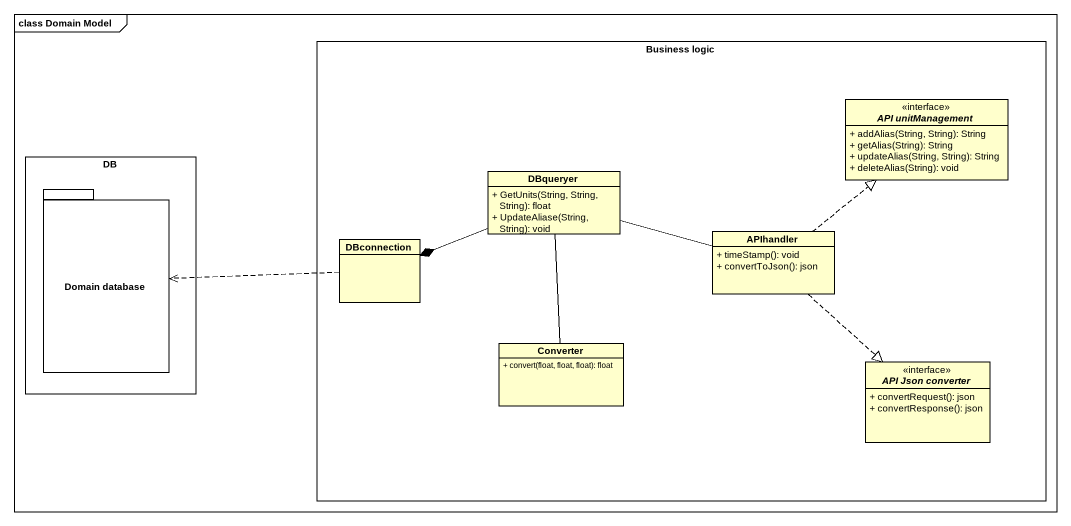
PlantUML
@startuml
mainframe class Domain Model
hide circle
hide empty members
skinparam classAttributeIconSize 0
rectangle "Business logic" as Business_logic {
  interface "API unitManagement" as API_unitManagement {
    + addAlias(String, String): String
    + getAlias(String): String
    + updateAlias(String, String): String
    + deleteAlias(String): void
  }
  class DBqueryer {
    + GetUnits(String, String, String): float
    + UpdateAliase(String, String): void
  }
  class DBconnection
  class APIhandler {
    + timeStamp(): void
    + convertToJson(): json
  }
  class Converter {
    + convert(float, float, float): float
  }
  interface "API Json converter" as API_Json_converter {
    + convertRequest(): json
    + convertResponse(): json
  }
}
rectangle DB {
  package "Domain database" as Domain_database {
  }
}
DBqueryer -left-* DBconnection
DBconnection .left.> Domain_database
APIhandler .up.|> API_unitManagement
APIhandler -left- DBqueryer
APIhandler ..|> API_Json_converter
Converter -up- DBqueryer
@enduml
